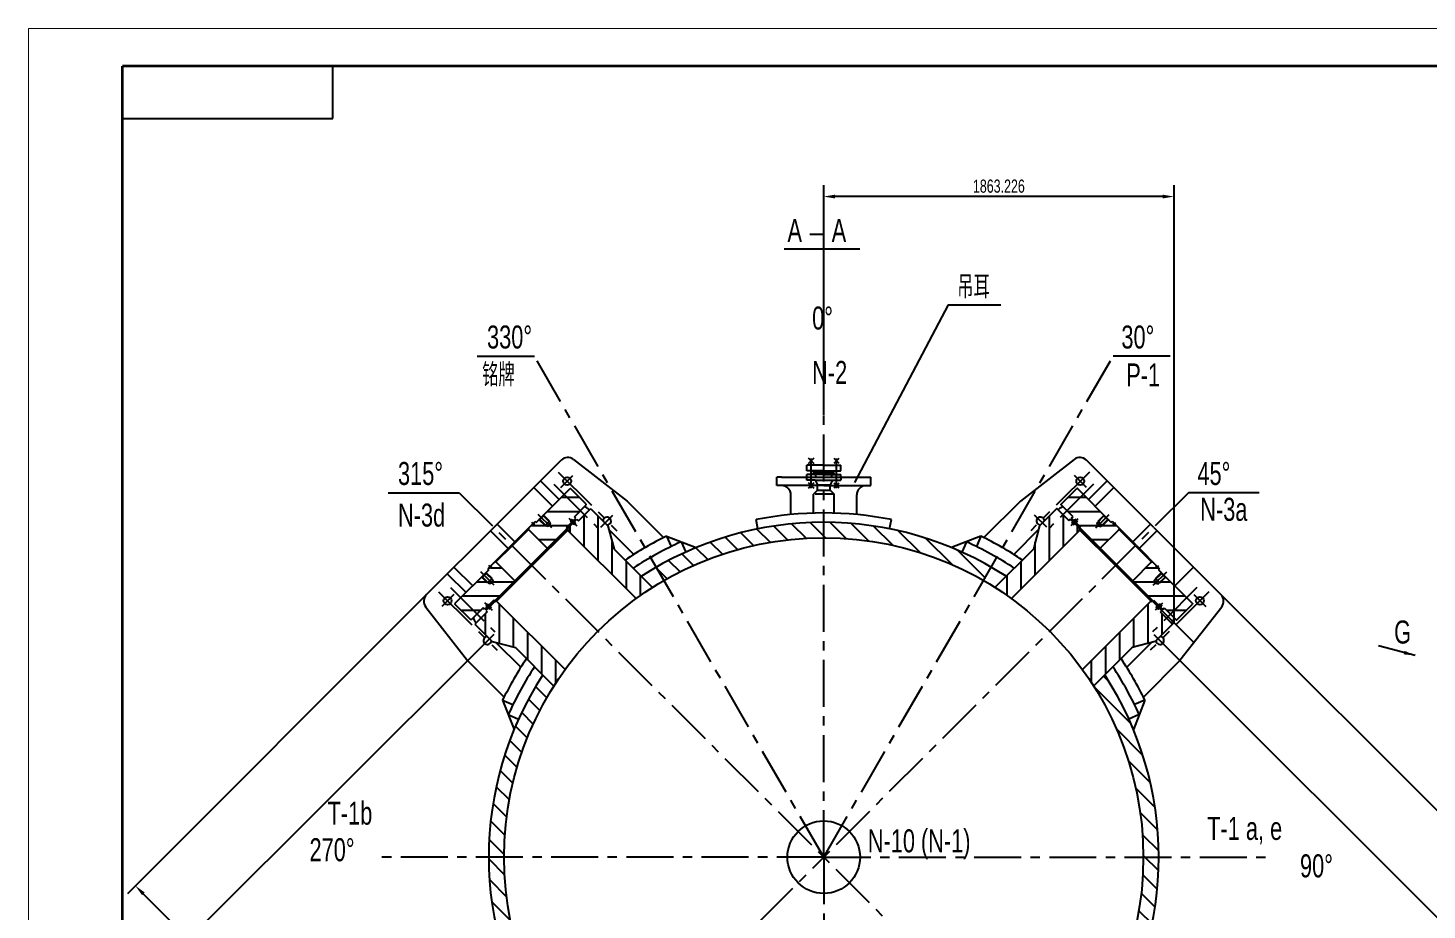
# Model space of a CAD drawing. Extents: x -2 to 23782, y -2 to 16822.
# Drawn here: x -2 to 7440, y 12129 to 16822 of the extents above; entities that cross this region are included whole.
import ezdxf
from ezdxf.enums import TextEntityAlignment as Align

# ---------------------------------------------------------------- set-up
doc = ezdxf.new("R2010")
doc.units = 0
doc.header["$LTSCALE"] = 200
doc.header["$MEASUREMENT"] = 0
doc.linetypes.add('F', pattern=[0.75, 0.5, -0.25])
doc.linetypes.add('G', pattern=[2, 1.25, -0.25, 0.25, -0.25])
doc.layers.get('0').update_dxf_attribs({"linetype": 'CONTINUOUS'})
doc.layers.get('DEFPOINTS').update_dxf_attribs({"linetype": 'CONTINUOUS'})
for name, color, linetype in [('01', 7, 'CONTINUOUS'), ('02', 1, 'CONTINUOUS'), ('04', 2, 'F'), ('05', 4, 'G'), ('08', 1, 'CONTINUOUS'), ('11', 3, 'CONTINUOUS')]:
    doc.layers.add(name, color=color, linetype=linetype)
doc.styles.get("Standard").update_dxf_attribs({"font": 'thenor.shx', "width": 0.707, "bigfont": 'hztxt.shx'})
doc.dimstyles.new('INTE_CIR_CIR7', dxfattribs={"dimscale": 20, "dimtxt": 3.5, "dimasz": 3, "dimexe": 3, "dimexo": 0, "dimgap": 1, "dimtad": 1, "dimtoh": 1, "dimdec": 3, "dimdsep": 46, "dimtxsty": 'Standard', "dimcen": 0, "dimclrd": 1, "dimclre": 1, "dimclrt": 3, "dimadec": 0, "dimazin": 0, "dimtfac": 1, "dimtdec": 4, "dimtmove": 0, "dimatfit": 3, "dimfxl": 0, "dimtzin": 0, "dimarcsym": 0})
pattern_1 = [(90, (-8369.26, 0), (-75, 1e-14), [])]
pattern_2 = [(0, (-8369.26, 0), (2e-14, 75), [])]

# ---------------------------------------------------------------- blocks, each defined once
blk = doc.blocks.new('*U1', base_point=(251.96, 168.31))
at = {"layer": '01'}
for p, q in [((251.96, 168.31), (251.96, 182.31)), ((195.96, 168.31), (251.96, 168.31))]:
    blk.add_line(p, q, dxfattribs=at)
blk = doc.blocks.new('*U3')
at = {"layer": '02'}
for points, const_width in [([(1189, 841), (0, 841)], 0.25), ([(0, 841), (0, 0)], 0.25), ([(1179, 831), (25, 831)], 0.7), ([(25, 831), (25, 10)], 0.7)]:
    blk.add_lwpolyline(points, dxfattribs=dict(at, const_width=const_width))
blk = doc.blocks.new('*D387')
at = {"color": 1, "linetype": 'ByBlock'}
for p, q in [((6050.3, 13531.8), (8006.1, 11576)), ((7921.2, 11576), (5064.5, 8719.3)), ((3108.7, 10590.2), (5064.5, 8634.4))]:
    blk.add_line(p, q, dxfattribs=at)
for points in [[(7914.1, 11583.1), (7928.3, 11568.9), (7963.6, 11618.4)], [(5057.4, 8726.4), (5071.6, 8712.2), (5022.1, 8676.9)]]:
    blk.add_solid(points, dxfattribs=at)
at = {"layer": 'DEFPOINTS', "color": 0, "linetype": 'ByBlock'}
for p in [(6050.3, 13531.8), (3108.7, 10590.2), (5022.1, 8676.9)]:
    blk.add_point(p, dxfattribs=at)
at = {"color": 3, "linetype": 'ByBlock', "insert": (6454, 10186.5), "char_height": 70, "attachment_point": 5, "rotation": 45}
blk.add_mtext('4156', dxfattribs=at)
blk = doc.blocks.new('*D388')
at = {"color": 1, "linetype": 'ByBlock'}
for p, q in [((6343.3, 13807.2), (8470, 11680.6)), ((8385.2, 11680.6), (4959.9, 8255.3)), ((2833.3, 10297.2), (4959.9, 8170.5))]:
    blk.add_line(p, q, dxfattribs=at)
for points in [[(8378.1, 11687.6), (8392.2, 11673.5), (8427.6, 11723)], [(4952.9, 8262.4), (4967, 8248.3), (4917.5, 8212.9)]]:
    blk.add_solid(points, dxfattribs=at)
at = {"layer": 'DEFPOINTS', "color": 0, "linetype": 'ByBlock'}
for p in [(6343.3, 13807.2), (2833.3, 10297.2), (4917.5, 8212.9)]:
    blk.add_point(p, dxfattribs=at)
at = {"color": 3, "linetype": 'ByBlock', "insert": (6633.6, 10006.8), "char_height": 70, "attachment_point": 5, "rotation": 45}
blk.add_mtext('4960', dxfattribs=at)
blk = doc.blocks.new('*D389')
at = {"color": 1, "linetype": 'ByBlock'}
for p, q in [((2410.9, 13531.8), (882.2, 12003)), ((967, 12003), (3823.8, 9146.3)), ((5352.5, 10590.2), (3823.8, 9061.4))]:
    blk.add_line(p, q, dxfattribs=at)
for points in [[(974.1, 12010.1), (960, 11995.9), (924.6, 12045.4)], [(3830.8, 9153.4), (3816.7, 9139.2), (3866.2, 9103.9)]]:
    blk.add_solid(points, dxfattribs=at)
at = {"layer": 'DEFPOINTS', "color": 0, "linetype": 'ByBlock'}
for p in [(2410.9, 13531.8), (5352.5, 10590.2), (3866.2, 9103.9)]:
    blk.add_point(p, dxfattribs=at)
at = {"color": 3, "linetype": 'ByBlock', "insert": (2434.3, 10613.5), "char_height": 70, "attachment_point": 5, "rotation": 315}
blk.add_mtext('4156', dxfattribs=at)
blk = doc.blocks.new('*D390')
at = {"color": 1, "linetype": 'ByBlock'}
for p, q in [((2117.9, 13807.2), (526.1, 12215.5)), ((611, 12215.5), (4036.2, 8790.2)), ((5628, 10297.2), (4036.2, 8705.4))]:
    blk.add_line(p, q, dxfattribs=at)
for points in [[(618, 12222.5), (603.9, 12208.4), (568.5, 12257.9)], [(4043.3, 8797.3), (4029.1, 8783.2), (4078.6, 8747.8)]]:
    blk.add_solid(points, dxfattribs=at)
at = {"layer": 'DEFPOINTS', "color": 0, "linetype": 'ByBlock'}
for p in [(2117.9, 13807.2), (5628, 10297.2), (4078.6, 8747.8)]:
    blk.add_point(p, dxfattribs=at)
at = {"color": 3, "linetype": 'ByBlock', "insert": (2362.5, 10541.7), "char_height": 70, "attachment_point": 5, "rotation": 315}
blk.add_mtext('4960', dxfattribs=at)
blk = doc.blocks.new('*D392')
at = {"color": 1, "linetype": 'ByBlock'}
for p, q in [((4230.6, 14763.1), (4230.6, 15985.4)), ((6093.8, 14103.6), (6093.8, 15985.4)), ((6033.8, 15925.4), (4290.6, 15925.4))]:
    blk.add_line(p, q, dxfattribs=at)
for points in [[(4290.6, 15935.4), (4290.6, 15915.4), (4230.6, 15925.4)], [(6033.8, 15935.4), (6033.8, 15915.4), (6093.8, 15925.4)]]:
    blk.add_solid(points, dxfattribs=at)
at = {"layer": 'DEFPOINTS', "color": 0, "linetype": 'ByBlock'}
for p in [(4230.6, 15925.4), (4230.6, 14763.1), (6093.8, 14103.6)]:
    blk.add_point(p, dxfattribs=at)
at = {"color": 3, "linetype": 'ByBlock', "insert": (5162.2, 15980.4), "char_height": 70, "attachment_point": 5}
blk.add_mtext('1863.226', dxfattribs=at)

msp = doc.modelspace()

# ---------------------------------------------------------------- hatches: boundary and pattern name
at = {"layer": '02'}
h = msp.add_hatch(dxfattribs=at)
h.set_pattern_fill('ANSI31', color=256, scale=600, angle=315, style=0)
h.set_pattern_definition(pattern_2)
h.paths.add_polyline_path([(2936.5155, 14254.0943), (2967.6282, 14285.207), (2967.6282, 14288.0354), (2884.1896, 14371.474), (2881.3612, 14371.474), (2850.2485, 14340.3613)])
h.paths.add_polyline_path([(2741.5104, 14231.6232), (2740.6972, 14228.5882), (2771.4061, 14197.8793), (2769.656, 14196.1292), (2776.7271, 14189.0581), (2772.5356, 14173.4153), (2756.8927, 14169.2238), (2749.8216, 14176.2948), (2748.0716, 14174.5447), (2717.3627, 14205.2536), (2714.3276, 14204.4404), (2701.049, 14191.1618), (2695.4487, 14196.762), (2688.2927, 14189.6061), (2691.5159, 14181.6287), (2689.6822, 14179.795), (2687.8486, 14177.9614), (2679.8711, 14181.1845), (2659.7398, 14161.0531), (2663.2753, 14157.5176), (2659.7398, 14153.9821), (2760.1843, 14053.5376), (2866.6039, 14159.9571), (2862.3612, 14164.1998), (2887.9373, 14189.7758), (2883.4078, 14200.9866), (2885.9574, 14203.5361), (2888.5069, 14206.0857), (2899.7177, 14201.5562), (2911.8587, 14213.6972), (2903.9886, 14221.5673), (2936.5155, 14254.0943), (2850.2485, 14340.3613)])
h.paths.add_polyline_path([(2769.656, 14196.1292), (2771.4061, 14197.8793), (2740.6972, 14228.5882), (2739.9575, 14225.8277)], flags=16)
h.paths.add_polyline_path([(2720.1232, 14205.9933), (2717.3627, 14205.2536), (2748.0716, 14174.5447), (2749.8216, 14176.2948)], flags=17)
h = msp.add_hatch(dxfattribs=at)
h.set_pattern_fill('ANSI31', color=256, scale=600, angle=315, style=0)
h.set_pattern_definition(pattern_2)
h.paths.add_polyline_path([(5704.333, 14169.2238), (5688.6901, 14173.4153), (5684.4986, 14189.0581), (5691.5697, 14196.1292), (5689.8196, 14197.8793), (5720.5285, 14228.5882), (5719.7153, 14231.6232), (5610.9772, 14340.3613), (5524.7102, 14254.0943), (5557.2371, 14221.5673), (5549.367, 14213.6972), (5561.508, 14201.5562), (5572.7188, 14206.0857), (5575.2683, 14203.5361), (5577.8179, 14200.9866), (5573.2884, 14189.7758), (5598.8645, 14164.1998), (5594.6218, 14159.9571), (5701.0414, 14053.5376), (5801.4859, 14153.9821), (5797.9504, 14157.5176), (5801.4859, 14161.0531), (5781.3546, 14181.1845), (5773.3771, 14177.9614), (5771.5435, 14179.795), (5769.7098, 14181.6287), (5772.9329, 14189.6061), (5765.777, 14196.762), (5760.1767, 14191.1618), (5746.8981, 14204.4404), (5743.863, 14205.2536), (5713.1541, 14174.5447), (5711.404, 14176.2948)])
h.paths.add_polyline_path([(5610.9772, 14340.3613), (5579.8645, 14371.474), (5577.0361, 14371.474), (5493.5975, 14288.0354), (5493.5975, 14285.207), (5524.7102, 14254.0943)])
h.paths.add_polyline_path([(5711.404, 14176.2948), (5713.1541, 14174.5447), (5743.863, 14205.2536), (5741.1025, 14205.9933)], flags=16)
h.paths.add_polyline_path([(5689.8196, 14197.8793), (5691.5697, 14196.1292), (5721.2682, 14225.8277), (5720.5285, 14228.5882)], flags=16)
h = msp.add_hatch(dxfattribs=at)
h.set_pattern_fill('ANSI31', color=256, scale=600, angle=45, style=0)
h.set_pattern_definition(pattern_1)
h.paths.add_polyline_path([(3232.2476, 13785.8282, -0.015574761), (3319.8427, 13845.3112), (3115.4922, 14049.6617), (3082.3634, 14173.3002), (2991.8537, 14263.8099), (2989.0253, 14263.8099), (2925.3857, 14200.1703), (2917.5156, 14208.0404), (2905.3745, 14195.8994), (2909.904, 14184.6886), (2907.3544, 14182.1391), (2904.8049, 14179.5895), (2893.5941, 14184.119), (2868.0181, 14158.5429), (2872.2607, 14154.3003), (2868.0181, 14150.0576)])
h.paths.add_polyline_path([(2490.4231, 13772.4626), (2486.1804, 13768.22), (2481.9378, 13772.4626), (2456.3617, 13746.8866), (2460.8912, 13735.6758), (2458.3416, 13733.1263), (2455.7921, 13730.5767), (2444.5813, 13735.1062), (2432.4403, 13722.9651), (2440.3104, 13715.095), (2376.6708, 13651.4554), (2376.6708, 13648.627), (2467.1805, 13558.1173), (2590.819, 13524.9885), (2795.1695, 13320.638, -0.015574761), (2854.6525, 13408.2331)])
h = msp.add_hatch(dxfattribs=at)
h.set_pattern_fill('ANSI31', color=256, scale=600, angle=45, style=0)
h.set_pattern_definition(pattern_1)
h.paths.add_polyline_path([(5593.2076, 14150.0576), (5588.965, 14154.3003), (5593.2076, 14158.5429), (5567.6316, 14184.119), (5556.4208, 14179.5895), (5553.8713, 14182.1391), (5551.3217, 14184.6886), (5555.8512, 14195.8994), (5543.7101, 14208.0404), (5535.84, 14200.1703), (5472.2004, 14263.8099), (5469.372, 14263.8099), (5378.8623, 14173.3002), (5345.7335, 14049.6617), (5141.383, 13845.3112, -0.015574761), (5228.9781, 13785.8282)])
h.paths.add_polyline_path([(5994.0452, 13558.1173), (6084.5549, 13648.627), (6084.5549, 13651.4554), (6020.9153, 13715.095), (6028.7854, 13722.9651), (6016.6444, 13735.1062), (6005.4336, 13730.5767), (6002.8841, 13733.1263), (6000.3345, 13735.6758), (6004.864, 13746.8866), (5979.2879, 13772.4626), (5975.0453, 13768.22), (5970.8026, 13772.4626), (5606.5732, 13408.2331, -0.015574761), (5666.0562, 13320.638), (5870.4067, 13524.9885)])
h = msp.add_hatch(dxfattribs=at)
h.set_pattern_fill('ANSI31', color=256, scale=600, angle=90, style=0)
h.paths.add_polyline_path([(4230.6128, 14191.8678), (4230.6128, 14109.8678, -0.131652498), (5080.6128, 13882.111), (5121.6128, 13953.1251, 0.131652498)])
h.paths.add_polyline_path([(4230.6128, 14191.8678, 0.131652498), (3339.6128, 13953.1251), (3380.6128, 13882.111, -0.131652498), (4230.6128, 14109.8678)])
h.paths.add_polyline_path([(5725.4029, 13379.9847), (5666.0562, 13320.638, -0.142297017), (5930.6128, 12409.8678), (6012.6128, 12409.8678, 0.144919677)])
h.paths.add_polyline_path([(6012.6128, 12409.8678), (5930.6128, 12409.8678, -0.142297017), (5666.0562, 11499.0977), (5725.4029, 11439.751, 0.144919677)])
h.paths.add_polyline_path([(5200.7297, 10915.0778), (5141.383, 10974.4245, -0.142297017), (4230.6128, 10709.8678), (4230.6128, 10627.8678, 0.144919677)])
h.paths.add_polyline_path([(3319.8427, 10974.4245), (3260.496, 10915.0778, 0.144919677), (4230.6128, 10627.8678), (4230.6128, 10709.8678, -0.142297017)])
h.paths.add_polyline_path([(2530.6128, 12409.8678), (2448.6128, 12409.8678, 0.144919677), (2735.8228, 11439.751), (2795.1695, 11499.0977, -0.142297017)])
h.paths.add_polyline_path([(2795.1695, 13320.638), (2735.8228, 13379.9847, 0.144919677), (2448.6128, 12409.8678), (2530.6128, 12409.8678, -0.142297017)])
h = msp.add_hatch(dxfattribs=at)
h.set_pattern_fill('ANSI31', color=256, scale=600, angle=315, style=0)
h.set_pattern_definition(pattern_2)
h.paths.add_polyline_path([(2451.4226, 13863.7536), (2444.3515, 13870.8247), (2442.6014, 13869.0746), (2411.8925, 13899.7835), (2408.8575, 13898.9703), (2300.1194, 13790.2322), (2386.3864, 13703.9652), (2418.9133, 13736.4921), (2426.7834, 13728.622), (2438.9245, 13740.763), (2434.395, 13751.9738), (2436.9446, 13754.5233), (2439.4941, 13757.0729), (2450.7049, 13752.5434), (2476.2809, 13778.1195), (2480.5236, 13773.8768), (2586.9431, 13880.2964), (2486.4986, 13980.7409), (2482.9631, 13977.2054), (2479.4275, 13980.7409), (2459.2962, 13960.6096), (2462.5193, 13952.6321), (2460.6857, 13950.7985), (2458.852, 13948.9648), (2450.8746, 13952.1879), (2443.7187, 13945.032), (2449.3189, 13939.4317), (2436.0403, 13926.1531), (2435.227, 13923.118), (2465.9359, 13892.4091), (2464.1859, 13890.659), (2471.2569, 13883.588), (2467.0654, 13867.9451)])
h.paths.add_polyline_path([(2352.4453, 13672.8525), (2355.2737, 13672.8525), (2386.3864, 13703.9652), (2300.1194, 13790.2322), (2269.0067, 13759.1195), (2269.0067, 13756.2911)])
h.paths.add_polyline_path([(2435.227, 13923.118), (2434.4874, 13920.3575), (2464.1859, 13890.659), (2465.9359, 13892.4091)], flags=16)
h.paths.add_polyline_path([(2414.653, 13900.5232), (2411.8925, 13899.7835), (2442.6014, 13869.0746), (2444.3515, 13870.8247)], flags=17)
h = msp.add_hatch(dxfattribs=at)
h.set_pattern_fill('ANSI31', color=256, scale=600, angle=315, style=0)
h.set_pattern_definition(pattern_2)
h.paths.add_polyline_path([(6074.8393, 13703.9652), (6105.952, 13672.8525), (6108.7804, 13672.8525), (6192.219, 13756.2911), (6192.219, 13759.1195), (6161.1063, 13790.2322)])
h.paths.add_polyline_path([(6161.1063, 13790.2322), (6052.3682, 13898.9703), (6049.3332, 13899.7835), (6018.6243, 13869.0746), (6016.8742, 13870.8247), (6009.8031, 13863.7536), (5994.1603, 13867.9451), (5989.9688, 13883.588), (5997.0398, 13890.659), (5995.2897, 13892.4091), (6025.9986, 13923.118), (6025.1854, 13926.1531), (6011.9068, 13939.4317), (6017.507, 13945.032), (6010.3511, 13952.1879), (6002.3737, 13948.9648), (6000.54, 13950.7985), (5998.7064, 13952.6321), (6001.9295, 13960.6096), (5981.7981, 13980.7409), (5978.2626, 13977.2054), (5974.7271, 13980.7409), (5874.2826, 13880.2964), (5980.7021, 13773.8768), (5984.9448, 13778.1195), (6010.5208, 13752.5434), (6021.7316, 13757.0729), (6024.2811, 13754.5233), (6026.8307, 13751.9738), (6022.3012, 13740.763), (6034.4422, 13728.622), (6042.3123, 13736.4921), (6074.8393, 13703.9652)])
h.paths.add_polyline_path([(6016.8742, 13870.8247), (6018.6243, 13869.0746), (6049.3332, 13899.7835), (6046.5727, 13900.5232)], flags=16)
h.paths.add_polyline_path([(6026.7383, 13920.3575), (6025.9986, 13923.118), (5995.2897, 13892.4091), (5997.0398, 13890.659)], flags=17)

# ---------------------------------------------------------------- linework, layer by layer
at = {"layer": '01'}
for p, q in [((2475.5738, 14164.9069), (2833.2522, 14522.5853)), ((2899.3287, 14526.6787), (3184.0948, 14304.914)), ((4163.1128, 14518.8669), (4148.9707, 14533.0091)), ((4148.9707, 14504.7248), (4163.1128, 14518.8669)), ((4177.255, 14533.0091), (4163.1128, 14518.8669)), ((4163.1128, 14518.8669), (4177.255, 14504.7248)), ((4283.9707, 14533.0091), (4298.1128, 14518.8669)), ((4298.1128, 14518.8669), (4283.9707, 14504.7248)), ((4298.1128, 14518.8669), (4312.255, 14533.0091)), ((4312.255, 14504.7248), (4298.1128, 14518.8669)), ((5561.8969, 14526.6787), (5277.1309, 14304.914)), ((5985.6519, 14164.9069), (5627.9735, 14522.5853)), ((4230.6128, 14495.8678), (4140.6128, 14495.8678)), ((4140.6128, 14465.8678), (4140.6128, 14495.8678)), ((4230.6128, 14465.8678), (4140.6128, 14465.8678)), ((4140.6128, 14432.2777), (4140.6128, 14445.8678)), ((4230.6128, 14445.8678), (4140.6128, 14445.8678)), ((4174.6128, 14457.8678), (4174.6128, 14465.8678)), ((4230.6128, 14457.8678), (4174.6128, 14457.8678)), ((4230.6128, 14453.8678), (4174.6128, 14453.8678)), ((4174.6128, 14445.8678), (4174.6128, 14453.8678)), ((4230.6128, 14495.8678), (4320.6128, 14495.8678)), ((4230.6128, 14465.8678), (4320.6128, 14465.8678)), ((4230.6128, 14457.8678), (4286.6128, 14457.8678)), ((4230.6128, 14453.8678), (4286.6128, 14453.8678)), ((4230.6128, 14445.8678), (4320.6128, 14445.8678)), ((4286.6128, 14457.8678), (4286.6128, 14465.8678)), ((4286.6128, 14445.8678), (4286.6128, 14453.8678)), ((4320.6128, 14465.8678), (4320.6128, 14495.8678)), ((4320.6128, 14432.2777), (4320.6128, 14445.8678)), ((2687.7058, 14377.0389), (2787.316, 14277.4288)), ((2701.049, 14191.1618), (2881.3612, 14371.474)), ((2723.0612, 14412.3943), (2822.6713, 14312.7841)), ((2881.3612, 14371.474), (2884.1896, 14371.474)), ((2967.6282, 14288.0354), (2884.1896, 14371.474)), ((4005.9382, 14432.2777), (3980.9382, 14432.2777)), ((3980.9382, 14387.2777), (3980.9382, 14432.2777)), ((4230.6128, 14387.2777), (3980.9382, 14387.2777)), ((4005.9382, 14432.2777), (4230.9382, 14432.2777)), ((4230.6128, 14387.2777), (4480.2875, 14387.2777)), ((4230.9382, 14432.2777), (4455.9382, 14432.2777)), ((4455.9382, 14432.2777), (4480.9382, 14432.2777)), ((4455.9382, 14387.2777), (4480.9382, 14387.2777)), ((4480.9382, 14387.2777), (4480.9382, 14432.2777)), ((5493.5975, 14288.0354), (5577.0361, 14371.474)), ((5579.8645, 14371.474), (5577.0361, 14371.474)), ((5760.1767, 14191.1618), (5579.8645, 14371.474)), ((5738.1645, 14412.3943), (5638.5544, 14312.7841)), ((5773.5198, 14377.0389), (5673.9097, 14277.4288)), ((3184.0948, 14304.914), (3378.6316, 14110.3772)), ((4055.9382, 14233.5307), (4055.9382, 14337.2777)), ((4405.9382, 14233.4683), (4405.9382, 14337.2777)), ((5277.1309, 14304.914), (5082.5941, 14110.3772)), ((2730.0403, 14215.9105), (2720.1232, 14205.9933)), ((2730.0403, 14215.9105), (2739.9575, 14225.8277)), ((2739.9575, 14225.8277), (2741.5104, 14231.6232)), ((2776.7271, 14189.0581), (2739.9575, 14225.8277)), ((2903.9886, 14221.5673), (2967.6282, 14285.207)), ((2911.8587, 14213.6972), (2903.9886, 14221.5673)), ((2925.3857, 14200.1703), (2989.0253, 14263.8099)), ((2967.6282, 14285.207), (2967.6282, 14288.0354)), ((2981.1552, 14260.3663), (2983.3684, 14258.153)), ((2989.0253, 14263.8099), (2991.8537, 14263.8099)), ((2991.8537, 14263.8099), (3082.3634, 14173.3002)), ((5469.372, 14263.8099), (5378.8623, 14173.3002)), ((5472.2004, 14263.8099), (5469.372, 14263.8099)), ((5535.84, 14200.1703), (5472.2004, 14263.8099)), ((5493.5975, 14285.207), (5493.5975, 14288.0354)), ((5557.2371, 14221.5673), (5493.5975, 14285.207)), ((5549.367, 14213.6972), (5557.2371, 14221.5673)), ((5684.4986, 14189.0581), (5721.2682, 14225.8277)), ((5721.2682, 14225.8277), (5719.7153, 14231.6232)), ((5731.1854, 14215.9105), (5721.2682, 14225.8277)), ((5731.1854, 14215.9105), (5741.1025, 14205.9933)), ((2475.5738, 14164.9069), (2117.8954, 13807.2285)), ((2457.8961, 14147.2292), (2551.906, 14053.2194)), ((2493.2515, 14182.5845), (2587.2613, 14088.5747)), ((2569.5837, 14070.897), (2695.4487, 14196.762)), ((2573.1192, 14067.3615), (2663.2753, 14157.5176)), ((2659.7398, 14161.0531), (2663.2753, 14157.5176)), ((2760.1843, 14053.5376), (2659.7398, 14153.9821)), ((2673.5637, 13966.917), (2866.6039, 14159.9571)), ((2674.9779, 13965.5028), (2917.5156, 14208.0404)), ((2679.2206, 13961.2601), (2872.2607, 14154.3003)), ((2687.8486, 14177.9614), (2679.8711, 14181.1845)), ((2687.8486, 14177.9614), (2689.6822, 14179.795)), ((2691.5159, 14181.6287), (2688.2927, 14189.6061)), ((2691.5159, 14181.6287), (2689.6822, 14179.795)), ((2701.049, 14191.1618), (2695.4487, 14196.762)), ((2720.1232, 14205.9933), (2714.3276, 14204.4404)), ((2756.8927, 14169.2238), (2720.1232, 14205.9933)), ((2748.0716, 14174.5447), (2759.7388, 14186.212)), ((2756.8927, 14169.2238), (2766.8099, 14179.1409)), ((2772.5356, 14173.4153), (2756.8927, 14169.2238)), ((2771.4061, 14197.8793), (2759.7388, 14186.212)), ((2776.7271, 14189.0581), (2766.8099, 14179.1409)), ((2772.5356, 14173.4153), (2776.7271, 14189.0581)), ((2862.3612, 14164.1998), (2911.8587, 14213.6972)), ((2866.6039, 14159.9571), (2862.3612, 14164.1998)), ((2868.0181, 14158.5429), (2872.2607, 14154.3003)), ((2868.0181, 14150.0576), (3232.2476, 13785.8282)), ((2883.4078, 14200.9866), (2885.9574, 14203.5361)), ((2883.4078, 14200.9866), (2887.9373, 14189.7758)), ((2888.5069, 14206.0857), (2885.9574, 14203.5361)), ((2888.5069, 14206.0857), (2899.7177, 14201.5562)), ((2904.8049, 14179.5895), (2893.5941, 14184.119)), ((2904.8049, 14179.5895), (2907.3544, 14182.1391)), ((2909.904, 14184.6886), (2905.3745, 14195.8994)), ((2909.904, 14184.6886), (2907.3544, 14182.1391)), ((2917.5156, 14208.0404), (2925.3857, 14200.1703)), ((3082.3634, 14173.3002), (3115.4922, 14049.6617)), ((3087.5397, 14153.9817), (3220.2215, 14021.2999)), ((3880.6128, 14157.198), (3870.8034, 14206.2263)), ((4580.6128, 14157.198), (4590.4223, 14206.2263)), ((5593.2076, 14150.0576), (5228.9781, 13785.8282)), ((5373.686, 14153.9817), (5241.0042, 14021.2999)), ((5378.8623, 14173.3002), (5345.7335, 14049.6617)), ((5543.7101, 14208.0404), (5535.84, 14200.1703)), ((5786.2478, 13965.5028), (5543.7101, 14208.0404)), ((5598.8645, 14164.1998), (5549.367, 14213.6972)), ((5551.3217, 14184.6886), (5555.8512, 14195.8994)), ((5551.3217, 14184.6886), (5553.8713, 14182.1391)), ((5556.4208, 14179.5895), (5553.8713, 14182.1391)), ((5556.4208, 14179.5895), (5567.6316, 14184.119)), ((5572.7188, 14206.0857), (5561.508, 14201.5562)), ((5572.7188, 14206.0857), (5575.2683, 14203.5361)), ((5577.8179, 14200.9866), (5573.2884, 14189.7758)), ((5577.8179, 14200.9866), (5575.2683, 14203.5361)), ((5593.2076, 14158.5429), (5588.965, 14154.3003)), ((5782.0051, 13961.2601), (5588.965, 14154.3003)), ((5594.6218, 14159.9571), (5598.8645, 14164.1998)), ((5787.662, 13966.917), (5594.6218, 14159.9571)), ((5688.6901, 14173.4153), (5684.4986, 14189.0581)), ((5684.4986, 14189.0581), (5694.4158, 14179.1409)), ((5688.6901, 14173.4153), (5704.333, 14169.2238)), ((5689.8196, 14197.8793), (5701.4869, 14186.212)), ((5704.333, 14169.2238), (5694.4158, 14179.1409)), ((5701.0414, 14053.5376), (5801.4859, 14153.9821)), ((5713.1541, 14174.5447), (5701.4869, 14186.212)), ((5704.333, 14169.2238), (5741.1025, 14205.9933)), ((5741.1025, 14205.9933), (5746.8981, 14204.4404)), ((5760.1767, 14191.1618), (5765.777, 14196.762)), ((5891.642, 14070.897), (5765.777, 14196.762)), ((5769.7098, 14181.6287), (5772.9329, 14189.6061)), ((5769.7098, 14181.6287), (5771.5435, 14179.795)), ((5773.3771, 14177.9614), (5771.5435, 14179.795)), ((5773.3771, 14177.9614), (5781.3546, 14181.1845)), ((5801.4859, 14161.0531), (5797.9504, 14157.5176)), ((5888.1065, 14067.3615), (5797.9504, 14157.5176)), ((5967.9742, 14182.5845), (5873.9644, 14088.5747)), ((6003.3295, 14147.2292), (5909.3197, 14053.2194)), ((5985.6519, 14164.9069), (6343.3303, 13807.2285)), ((2569.5837, 14070.897), (2443.7187, 13945.032)), ((2573.1192, 14067.3615), (2482.9631, 13977.2054)), ((3394.2049, 14118.0908), (3418.9306, 14063.4224)), ((3394.2049, 14118.0908), (3551.3419, 14057.325)), ((3471.5313, 14088.1882), (3496.2571, 14033.5198)), ((5067.0208, 14118.0908), (4909.8838, 14057.325)), ((4989.6944, 14088.1882), (4964.9686, 14033.5198)), ((5067.0208, 14118.0908), (5042.295, 14063.4224)), ((5888.1065, 14067.3615), (5978.2626, 13977.2054)), ((5891.642, 14070.897), (6017.507, 13945.032)), ((3115.4922, 14049.6617), (3319.8427, 13845.3112)), ((5345.7335, 14049.6617), (5141.383, 13845.3112)), ((2228.0864, 13917.4195), (2327.6966, 13817.8094)), ((2263.4418, 13952.7748), (2363.0519, 13853.1647)), ((2449.3189, 13939.4317), (2269.0067, 13759.1195)), ((2424.5702, 13910.4404), (2434.4874, 13920.3575)), ((2674.9779, 13965.5028), (2432.4403, 13722.9651)), ((2434.4874, 13920.3575), (2436.0403, 13926.1531)), ((2471.2569, 13883.588), (2434.4874, 13920.3575)), ((2449.3189, 13939.4317), (2443.7187, 13945.032)), ((2458.852, 13948.9648), (2450.8746, 13952.1879)), ((2458.852, 13948.9648), (2460.6857, 13950.7985)), ((2462.5193, 13952.6321), (2459.2962, 13960.6096)), ((2462.5193, 13952.6321), (2460.6857, 13950.7985)), ((2479.4275, 13980.7409), (2482.9631, 13977.2054)), ((2673.5637, 13966.917), (2480.5236, 13773.8768)), ((2679.2206, 13961.2601), (2486.1804, 13768.22)), ((2586.9431, 13880.2964), (2486.4986, 13980.7409)), ((5782.0051, 13961.2601), (5975.0453, 13768.22)), ((5787.662, 13966.917), (5980.7021, 13773.8768)), ((5874.2826, 13880.2964), (5974.7271, 13980.7409)), ((5981.7981, 13980.7409), (5978.2626, 13977.2054)), ((5989.9688, 13883.588), (6026.7383, 13920.3575)), ((5998.7064, 13952.6321), (6001.9295, 13960.6096)), ((5998.7064, 13952.6321), (6000.54, 13950.7985)), ((6002.3737, 13948.9648), (6000.54, 13950.7985)), ((6002.3737, 13948.9648), (6010.3511, 13952.1879)), ((6011.9068, 13939.4317), (6017.507, 13945.032)), ((6011.9068, 13939.4317), (6192.219, 13759.1195)), ((6026.7383, 13920.3575), (6025.1854, 13926.1531)), ((6036.6555, 13910.4404), (6026.7383, 13920.3575)), ((6197.7839, 13952.7748), (6098.1738, 13853.1647)), ((2414.653, 13900.5232), (2408.8575, 13898.9703)), ((2424.5702, 13910.4404), (2414.653, 13900.5232)), ((2451.4226, 13863.7536), (2414.653, 13900.5232)), ((2442.6014, 13869.0746), (2454.2687, 13880.7419)), ((2451.4226, 13863.7536), (2461.3398, 13873.6708)), ((2467.0654, 13867.9451), (2451.4226, 13863.7536)), ((2465.9359, 13892.4091), (2454.2687, 13880.7419)), ((2471.2569, 13883.588), (2461.3398, 13873.6708)), ((2467.0654, 13867.9451), (2471.2569, 13883.588)), ((5989.9688, 13883.588), (5999.8859, 13873.6708)), ((5994.1603, 13867.9451), (5989.9688, 13883.588)), ((5994.1603, 13867.9451), (6009.8031, 13863.7536)), ((5995.2897, 13892.4091), (6006.957, 13880.7419)), ((6009.8031, 13863.7536), (5999.8859, 13873.6708)), ((6018.6243, 13869.0746), (6006.957, 13880.7419)), ((6009.8031, 13863.7536), (6046.5727, 13900.5232)), ((6036.6555, 13910.4404), (6046.5727, 13900.5232)), ((6046.5727, 13900.5232), (6052.3682, 13898.9703)), ((2476.2809, 13778.1195), (2426.7834, 13728.622)), ((2480.5236, 13773.8768), (2476.2809, 13778.1195)), ((2481.9378, 13772.4626), (2486.1804, 13768.22)), ((2490.4231, 13772.4626), (2854.6525, 13408.2331)), ((5970.8026, 13772.4626), (5606.5732, 13408.2331)), ((5979.2879, 13772.4626), (5975.0453, 13768.22)), ((5980.7021, 13773.8768), (5984.9448, 13778.1195)), ((5984.9448, 13778.1195), (6034.4422, 13728.622)), ((2113.8019, 13741.1519), (2335.5667, 13456.3859)), ((2269.0067, 13759.1195), (2269.0067, 13756.2911)), ((2352.4453, 13672.8525), (2269.0067, 13756.2911)), ((2418.9133, 13736.4921), (2355.2737, 13672.8525)), ((2440.3104, 13715.095), (2376.6708, 13651.4554)), ((2426.7834, 13728.622), (2418.9133, 13736.4921)), ((2432.4403, 13722.9651), (2440.3104, 13715.095)), ((2434.395, 13751.9738), (2436.9446, 13754.5233)), ((2434.395, 13751.9738), (2438.9245, 13740.763)), ((2439.4941, 13757.0729), (2436.9446, 13754.5233)), ((2439.4941, 13757.0729), (2450.7049, 13752.5434)), ((2455.7921, 13730.5767), (2444.5813, 13735.1062)), ((2455.7921, 13730.5767), (2458.3416, 13733.1263)), ((2460.8912, 13735.6758), (2456.3617, 13746.8866)), ((2460.8912, 13735.6758), (2458.3416, 13733.1263)), ((6000.3345, 13735.6758), (6004.864, 13746.8866)), ((6000.3345, 13735.6758), (6002.8841, 13733.1263)), ((6005.4336, 13730.5767), (6002.8841, 13733.1263)), ((6005.4336, 13730.5767), (6016.6444, 13735.1062)), ((6021.7316, 13757.0729), (6010.5208, 13752.5434)), ((6028.7854, 13722.9651), (6020.9153, 13715.095)), ((6020.9153, 13715.095), (6084.5549, 13651.4554)), ((6021.7316, 13757.0729), (6024.2811, 13754.5233)), ((6026.8307, 13751.9738), (6022.3012, 13740.763)), ((6026.8307, 13751.9738), (6024.2811, 13754.5233)), ((6034.4422, 13728.622), (6042.3123, 13736.4921)), ((6042.3123, 13736.4921), (6105.952, 13672.8525)), ((6108.7804, 13672.8525), (6192.219, 13756.2911)), ((6347.4237, 13741.1519), (6125.659, 13456.3859)), ((6192.219, 13759.1195), (6192.219, 13756.2911)), ((2355.2737, 13672.8525), (2352.4453, 13672.8525)), ((2376.6708, 13651.4554), (2376.6708, 13648.627)), ((2376.6708, 13648.627), (2467.1805, 13558.1173)), ((2380.1144, 13659.3255), (2382.3276, 13657.1123)), ((6081.1113, 13659.3255), (6078.898, 13657.1123)), ((6084.5549, 13651.4554), (6084.5549, 13648.627)), ((6105.952, 13672.8525), (6108.7804, 13672.8525)), ((2467.1805, 13558.1173), (2590.819, 13524.9885)), ((2486.499, 13552.941), (2619.1808, 13420.2592)), ((5974.7267, 13552.941), (5842.0449, 13420.2592)), ((5994.0452, 13558.1173), (5870.4067, 13524.9885)), ((2590.819, 13524.9885), (2795.1695, 13320.638)), ((5870.4067, 13524.9885), (5666.0562, 13320.638)), ((2335.5667, 13456.3859), (2530.1035, 13261.8491)), ((6125.659, 13456.3859), (5931.1222, 13261.8491)), ((2522.3899, 13246.2758), (2583.1557, 13089.1388)), ((2522.3899, 13246.2758), (2577.0583, 13221.55)), ((5938.8358, 13246.2758), (5878.07, 13089.1388)), ((5938.8358, 13246.2758), (5884.1674, 13221.55)), ((2552.2925, 13168.9494), (2606.9609, 13144.2236)), ((5908.9332, 13168.9494), (5854.2648, 13144.2236))]:
    msp.add_line(p, q, dxfattribs=at)
for centre, radius in [((2865.8968, 14410.98), 21), ((5595.3289, 14410.98), 21), ((4230.6128, 12409.8678), 1700), ((2229.5007, 13774.5839), 21), ((6231.725, 13774.5839), 21), ((4230.6128, 12409.8678), 193)]:
    msp.add_circle(centre, radius, dxfattribs=at)
for centre, radius, start, end in [((2868.6076, 14487.2299), 50, 52.08993014, 135), ((5592.6181, 14487.2299), 50, 45, 127.91006986), ((4005.9382, 14337.2777), 50, 0, 90), ((4455.9382, 14337.2777), 50, 90, 180), ((2945.7998, 14225.011), 50, 45, 77.86080812), ((3078.0288, 14198.848), 21, 269.4153086, 180.5846914), ((4230.6128, 12407.8678), 1834, 78.68584848, 101.31415152), ((5383.1969, 14198.848), 21, 359.4153086, 270.5846914), ((5515.4259, 14225.011), 50, 102.13919188, 135), ((4230.6128, 12409.8678), 1782, 57.01648085, 122.98351915), ((4230.6128, 12409.8678), 1902, 116.08804799, 123.7518979), ((4230.6128, 12409.8678), 1842, 114.33659459, 123.38048761), ((4230.6128, 12409.8678), 1842, 56.61951239, 65.66340541), ((4230.6128, 12409.8678), 1902, 56.2481021, 63.91195201), ((2153.2508, 13771.8731), 50, 135, 217.91006986), ((6307.9749, 13771.8731), 50, 322.08993014, 45), ((2415.4697, 13694.6809), 50, 192.13919188, 225), ((6045.756, 13694.6809), 50, 315, 347.86080812), ((2441.6327, 13562.4519), 21, 89.4153086, 0.5846914), ((6019.593, 13562.4519), 21, 179.4153086, 90.5846914), ((4230.6128, 12409.8678), 1902, 146.2481021, 153.91195201), ((4230.6128, 12409.8678), 1842, 146.61951239, 155.66340541), ((4230.6128, 12409.8678), 1842, 24.33659459, 33.38048761), ((4230.6128, 12409.8678), 1902, 26.08804799, 33.7518979), ((4230.6128, 12409.8678), 1782, 147.01648085, 212.98351915), ((4230.6128, 12409.8678), 1782, 327.01648085, 32.98351915)]:
    msp.add_arc(centre, radius, start, end, dxfattribs=at)
at = {"layer": '02'}
for p, q in [((4891.9552, 15349.0314), (4394.6815, 14403.0515)), ((2771.4061, 14197.8793), (2740.6972, 14228.5882)), ((5689.8196, 14197.8793), (5720.5285, 14228.5882)), ((2748.0716, 14174.5447), (2717.3627, 14205.2536)), ((5713.1541, 14174.5447), (5743.863, 14205.2536)), ((2465.9359, 13892.4091), (2435.227, 13923.118)), ((5786.2478, 13965.5028), (6199.958, 13551.7925)), ((5995.2897, 13892.4091), (6025.9986, 13923.118)), ((2442.6014, 13869.0746), (2411.8925, 13899.7835)), ((6018.6243, 13869.0746), (6049.3332, 13899.7835)), ((6093.8392, 13657.9113), (5994.0452, 13558.1173))]:
    msp.add_line(p, q, dxfattribs=at)
at = {"layer": '04'}
for p, q in [((4140.6128, 14415.8678), (4140.6128, 14432.2777)), ((4184.6128, 14415.8678), (4140.6128, 14415.8678)), ((4163.1128, 14387.8315), (4148.9707, 14401.9737)), ((4148.9707, 14373.6894), (4163.1128, 14387.8315)), ((4177.255, 14401.9737), (4163.1128, 14387.8315)), ((4163.1128, 14387.8315), (4177.255, 14373.6894)), ((4184.6128, 14415.8678), (4197.1128, 14390.8678)), ((4184.6128, 14415.8678), (4276.6128, 14415.8678)), ((4197.1128, 14362.8678), (4197.1128, 14390.8678)), ((4197.1128, 14390.8678), (4264.1128, 14390.8678)), ((4276.6128, 14415.8678), (4264.1128, 14390.8678)), ((4264.1128, 14362.8678), (4264.1128, 14390.8678)), ((4276.6128, 14415.8678), (4320.6128, 14415.8678)), ((4283.9707, 14401.9737), (4298.1128, 14387.8315)), ((4298.1128, 14387.8315), (4283.9707, 14373.6894)), ((4298.1128, 14387.8315), (4312.255, 14401.9737)), ((4312.255, 14373.6894), (4298.1128, 14387.8315)), ((4320.6128, 14432.2777), (4320.6128, 14415.8678)), ((4197.1128, 14362.8678), (4175.6128, 14341.3678)), ((4175.6128, 14241.043), (4175.6128, 14341.3678)), ((4285.6128, 14341.3678), (4175.6128, 14341.3678)), ((4197.1128, 14362.8678), (4264.1128, 14362.8678)), ((4264.1128, 14362.8678), (4285.6128, 14341.3678)), ((4285.6128, 14241.043), (4285.6128, 14341.3678))]:
    msp.add_line(p, q, dxfattribs=at)
at = {"layer": '05'}
for p, q in [((4230.6128, 12409.8678), (2691.5543, 15075.5955)), ((4230.6128, 12409.8678), (5769.6714, 15075.5955)), ((4230.6128, 12409.8678), (4230.6128, 14763.0741)), ((4163.1128, 14373.4789), (4163.1128, 14532.0647)), ((4298.1128, 14373.4789), (4298.1128, 14532.0647)), ((2817.7912, 14459.0856), (3129.8456, 14147.0312)), ((2832.6388, 14377.7221), (2896.5853, 14441.6686)), ((4188.1128, 14435.791), (4188.1128, 14461.658)), ((4273.1128, 14435.791), (4273.1128, 14461.658)), ((5643.4345, 14459.0856), (5331.3801, 14147.0312)), ((5628.5869, 14377.7221), (5564.6404, 14441.6686)), ((2795.4855, 14395.1242), (3031.0911, 14159.5186)), ((5665.7402, 14395.1242), (5430.1346, 14159.5186)), ((2290.9438, 14349.5369), (4230.6128, 12409.8678)), ((6170.2819, 14349.5369), (4230.6128, 12409.8678)), ((2783.4805, 14162.4703), (2711.8682, 14234.0826)), ((3044.7709, 14165.5901), (3108.7174, 14229.5366)), ((5416.4548, 14165.5901), (5352.5083, 14229.5366)), ((5677.7452, 14162.4703), (5749.3575, 14234.0826)), ((2693.3722, 14176.105), (2677.7169, 14191.7604)), ((2902.3625, 14187.131), (2876.7433, 14212.7502)), ((2890.9493, 14198.5442), (2916.5685, 14172.925)), ((5570.2764, 14198.5442), (5544.6572, 14172.925)), ((5558.8632, 14187.131), (5584.4824, 14212.7502)), ((5767.8534, 14176.105), (5783.5088, 14191.7604)), ((2478.0104, 13857.0002), (2406.3981, 13928.6125)), ((2464.3757, 13947.1084), (2448.7203, 13962.7638)), ((5983.2153, 13857.0002), (6054.8276, 13928.6125)), ((5996.85, 13947.1084), (6012.5054, 13962.7638)), ((2245.3565, 13844.9952), (2480.9621, 13609.3896)), ((6215.8692, 13844.9952), (5980.2636, 13609.3896)), ((2181.3951, 13822.6895), (2493.4495, 13510.6351)), ((2262.7586, 13807.8419), (2198.8121, 13743.8954)), ((6279.8306, 13822.6895), (5967.7762, 13510.6351)), ((6198.4671, 13807.8419), (6262.4136, 13743.8954)), ((2453.3497, 13738.1182), (2427.7305, 13763.7374)), ((2441.9365, 13749.5314), (2467.5557, 13723.9122)), ((6019.2892, 13749.5314), (5993.67, 13723.9122)), ((6007.876, 13738.1182), (6033.4952, 13763.7374)), ((2474.8906, 13595.7098), (2410.9441, 13531.7633)), ((5986.3351, 13595.7098), (6050.2816, 13531.7633)), ((4230.6128, 12409.8678), (1877.4066, 12409.8678)), ((2475.5738, 10654.8288), (4230.6128, 12409.8678)), ((6170.2819, 10470.1988), (4230.6128, 12409.8678)), ((4230.6128, 12409.8678), (4230.6128, 10056.6616)), ((4230.6128, 12409.8678), (6583.8191, 12409.8678))]:
    msp.add_line(p, q, dxfattribs=at)
at = {"layer": '08'}
for p, q in [((4157.1002, 15724.9037), (4225.7279, 15724.9037)), ((4019.8444, 15646.5719), (4421.8072, 15646.5719)), ((4891.9552, 15349.0314), (5171.9907, 15349.0314)), ((2387.3815, 15075.5955), (2691.5543, 15075.5955)), ((6073.8442, 15075.5955), (5769.6714, 15075.5955)), ((1913.704, 14349.5369), (2290.9438, 14349.5369)), ((6547.5217, 14349.5369), (6170.2819, 14349.5369)), ((6093.8392, 13657.9113), (6093.8392, 14103.603))]:
    msp.add_line(p, q, dxfattribs=at)

# ---------------------------------------------------------------- block references
at = {"layer": '01', "xscale": 20, "yscale": 20, "zscale": 20}
msp.add_blockref('*U3', (0, 0), dxfattribs=at)
at = {"layer": '02', "xscale": 20, "yscale": 20, "zscale": 20}
msp.add_blockref('*U1', (1620, 16340), dxfattribs=at)

# ---------------------------------------------------------------- texts
at = {"layer": '02', "width": 0.633862}
msp.add_text('●', height=0.03, rotation=315.00000001, dxfattribs=at).set_placement((2817.3516, 14297.4576), (2817.3649, 14297.4442), align=Align.FIT)
at = {"layer": '11', "width": 0.707}
for s, p in [('A', (4037.6369, 15646.9769)), ('A', (4272.9322, 15646.9769)), ('吊耳', (4940.7633, 15346.3746)), ('0%%d', (4168.7735, 15180.9142)), ('330%%d', (2439.4474, 15079.9)), ('30%%d', (5813.9203, 15079.9)), ('铭牌', (2413.4925, 14878.0373)), ('N-2', (4168.7735, 14891.3846)), ('P-1', (5839.8752, 14878.0373)), ('315%%d', (1965.7699, 14353.8414)), ('45%%d', (6218.3189, 14353.8414)), ('N-3d', (1965.7699, 14132.5307)), ('N-3a', (6233.2806, 14163.0741)), ('T-1b', (1591.005, 12546.2098)), ('T-1 a, e', (6270.3266, 12465.1419)), ('270%%d', (1495.0836, 12351.5026)), ('N-10', (4465.003, 12398.8136)), ('(N-1)', (4747.4471, 12398.8136)), ('90%%d', (6763.9898, 12265.7735))]:
    msp.add_text(s, height=122.5, dxfattribs=at).set_placement(p, align=Align.BOTTOM_LEFT)
msp.add_text('G', height=122.5, rotation=360, dxfattribs=at).set_placement((7264.6507, 13510.0409), align=Align.BOTTOM_LEFT)

# ---------------------------------------------------------------- dimensions: what is measured, and where the dimension line sits
at = {"layer": '08'}
dim = msp.add_linear_dim(base=(4230.6128, 15925.421), p1=(6093.8392, 14103.603), p2=(4230.6128, 14763.0741), dimstyle='INTE_CIR_CIR7', override={"dimtoh": 0, "dimtofl": 0, "dimatfit": 0}, dxfattribs=at)
dim.commit()
dim.dimension.update_dxf_attribs({"geometry": '*D392', "text_midpoint": (5162.226, 15980.4278)})
for p1, p2, distance, text, picture, middle in [((2117.8954, 13807.2285), (5627.9735, 10297.1504), -2191.1073, '4960', '*D390', (2362.4785, 10541.7335)), ((6343.3303, 13807.2285), (2833.2522, 10297.1504), 2947.5708, '4960', '*D388', (6633.6477, 10006.833)), ((2410.9441, 13531.7633), (5352.5083, 10590.1991), -2101.9807, '4156', '*D389', (2434.2923, 10613.5473)), ((6050.2816, 13531.7633), (3108.7174, 10590.1991), 2705.8778, '4156', '*D387', (6453.9531, 10186.5276))]:
    dim = msp.add_aligned_dim(p1=p1, p2=p2, distance=distance, text=text, dimstyle='INTE_CIR_CIR7', override={"dimtoh": 0, "dimtofl": 0, "dimatfit": 0}, dxfattribs=at)
    dim.commit()
    dim.dimension.update_dxf_attribs({"geometry": picture, "text_midpoint": middle})

# ---------------------------------------------------------------- leaders
at = {"layer": '05', "color": 1}
msp.add_leader([(7376.0622, 13483.1381), (7181.8835, 13535.1681)], dimstyle='INTE_CIR_CIR7', dxfattribs=at)

doc.saveas('drawing.dxf')
